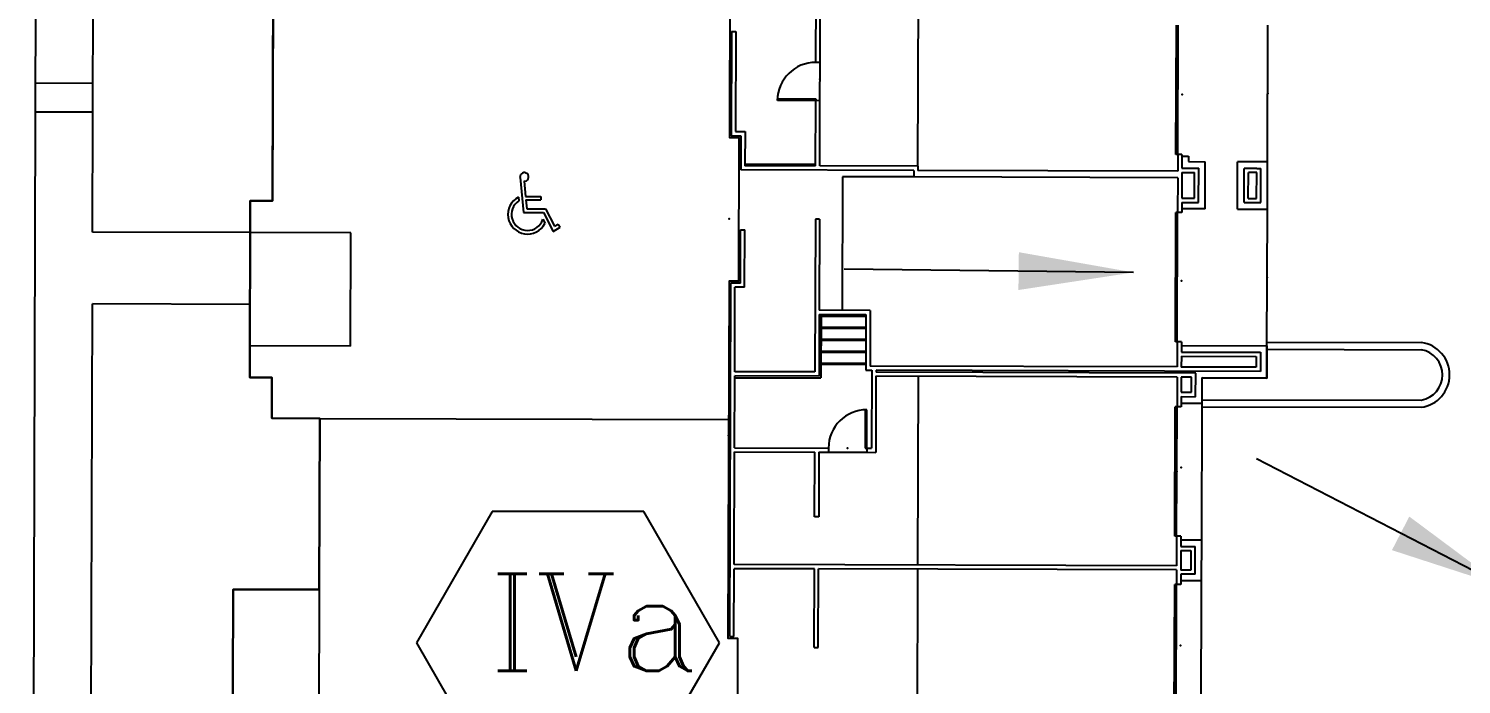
# Model space of a CAD drawing. Header units: feet. Extents: x 26064 to 27719, y 16802 to 28989.
# Drawn here: x 27001.3 to 27101, y 17458.4 to 17504 of the extents above; entities that cross this region are included whole.
import ezdxf
from ezdxf.enums import TextEntityAlignment as Align

# ---------------------------------------------------------------- set-up
doc = ezdxf.new("R2010")
doc.units = ezdxf.units.FT
doc.header["$LTSCALE"] = 50
doc.header["$MEASUREMENT"] = 0
doc.header["$PDSIZE"] = -0.5
for name, color, linetype in [('BUILDING-INTERIOR', 251, 'Continuous'), ('BUILDINGS', 5, 'Continuous'), ('CURB-B', 4, 'Continuous'), ('CURB-F', 32, 'Continuous'), ('FLUMES', 2, 'Continuous'), ('SD-STRUCTURE', 6, 'Continuous'), ('SIDEWALK', 9, 'Continuous')]:
    doc.layers.add(name, color=color, linetype=linetype)
doc.styles.add('DCADTXTSTYLE3', font='ROMANC')
doc.styles.add('ls80', font='simplex', dxfattribs={"oblique": 15, "height": 4})
doc.dimstyles.new('dim', dxfattribs={"dimtxt": 0.18, "dimasz": 0.16, "dimexe": 0.0625, "dimexo": 0.0625, "dimgap": 0.03, "dimtad": 3, "dimdec": 4, "dimzin": 0, "dimdsep": 46, "dimtxsty": 'ls80', "dimcen": 0.09, "dimclrd": 256, "dimclre": 256, "dimclrt": 256, "dimaunit": 1, "dimadec": 4, "dimazin": 0, "dimtfac": 1, "dimtdec": 4, "dimtofl": 0, "dimtmove": 2, "dimatfit": 3, "dimfxl": 0, "dimtolj": 1, "dimtzin": 0, "dimlwd": -1, "dimlwe": -1, "dimarcsym": 0})

# ---------------------------------------------------------------- blocks, each defined once
blk = doc.blocks.new('HCSYMBOL')
at = {"layer": 'BUILDING-INTERIOR', "ltscale": 3}
for p, q in [((-6.3, 30.9, -0.7), (-3.3, 1.7, -0.7)), ((-2.9, 27.7, -0.7), (-1.7, 15.1, -0.7)), ((-7.7, 14.5, -0.7), (-7.3, 11.3, -0.7)), ((-1.7, 15.1, -0.7), (11.2, 15.1, -0.7)), ((-1.4, 12.1, -0.7), (-0.6, 4.7, -0.7)), ((-1.4, 12.1, -0.7), (11.2, 12.1, -0.7)), ((11.2, 15.1, -0.7), (11.2, 12.1, -0.7)), ((-3.3, 1.7, -0.7), (13.3, 1.7, -0.7)), ((-0.6, 4.7, -0.7), (15.1, 4.7, -0.7)), ((13.3, 1.7, -0.7), (21.4, -14.2, -0.7)), ((15.1, 4.7, -0.7), (22.6, -9.9, -0.7)), ((12.8, -4, -0.7), (14.6, -7.6, -0.7)), ((21.4, -14.2, -0.7), (27.2, -10.6, -0.7)), ((22.6, -9.9, -0.7), (25.6, -8.1, -0.7)), ((25.6, -8.1, -0.7), (27.2, -10.6, -0.7))]:
    blk.add_line(p, q, dxfattribs=at)
for centre, radius, start, end in [((-2.7, 31.3, -0.7), 3.64, 264.2917, 185.7083), ((-2.7, 31.3, -0.7), 3.64, 264.2917, 185.7083), ((0, 0, -0.7), 16.4, 117.7581, 332.5132), ((0, 0, -0.7), 13.4, 123.044, 342.5456)]:
    blk.add_arc(centre, radius, start, end, dxfattribs=at)

msp = doc.modelspace()

# ---------------------------------------------------------------- linework, layer by layer
at = {"layer": 'BUILDING-INTERIOR', "color": 7, "ltscale": 12}
for p, q in [((27056.04075, 17501.62773), (27056.05619, 17506.91737)), ((27056.33232, 17501.62688), (27056.34775, 17506.91651)), ((27063.14199, 17494.40138), (27063.17846, 17506.89658)), ((27081.09599, 17495.22366), (27081.12225, 17504.2202)), ((27081.22094, 17495.2233), (27081.2472, 17504.21984)), ((27087.46707, 17494.70525), (27087.49478, 17504.2016)), ((27050.17423, 17503.76906), (27050.15308, 17496.52185)), ((27050.17423, 17503.76906), (27050.46578, 17503.7682)), ((27050.46578, 17503.7682), (27050.44548, 17496.81256)), ((27056.3323, 17501.62688), (27056.04075, 17501.62773)), ((27056.32454, 17498.96124), (27056.33232, 17501.62688)), ((27053.36733, 17498.96987), (27053.3677, 17499.09482)), ((27056.03297, 17498.96209), (27053.36733, 17498.96987)), ((27053.3677, 17499.09482), (27056.03334, 17499.08704)), ((27056.01973, 17494.42217), (27056.03298, 17498.96209)), ((27056.03334, 17499.08704), (27056.03297, 17498.96209)), ((27056.32453, 17498.96124), (27056.03297, 17498.96209)), ((27056.31129, 17494.42132), (27056.32454, 17498.96124)), ((27050.15308, 17496.52185), (27050.81949, 17496.51991)), ((27050.44548, 17496.81256), (27051.11189, 17496.81061)), ((27050.81949, 17496.51991), (27050.81256, 17494.14581)), ((27051.11189, 17496.81061), (27051.10496, 17494.43651)), ((27081.22094, 17495.2233), (27081.09599, 17495.22366)), ((27081.22094, 17495.2233), (27081.21754, 17494.05708)), ((27081.5125, 17495.22244), (27081.22094, 17495.2233)), ((27081.5125, 17495.22244), (27081.5097, 17494.26448)), ((27081.51213, 17495.09749), (27081.97029, 17495.09616)), ((27081.97029, 17495.09616), (27081.96919, 17494.7213)), ((27062.84958, 17494.11068), (27050.81256, 17494.14581)), ((27056.01973, 17494.42217), (27051.10496, 17494.43651)), ((27051.10532, 17494.56146), (27056.02009, 17494.54712)), ((27063.14199, 17494.40138), (27056.31129, 17494.42132)), ((27062.84958, 17494.11068), (27062.84825, 17493.65252)), ((27063.14199, 17494.40138), (27063.14114, 17494.10983)), ((27081.21754, 17494.05708), (27063.14114, 17494.10983)), ((27081.50885, 17493.97292), (27081.50362, 17492.1815)), ((27081.50885, 17493.97292), (27082.38351, 17493.97037)), ((27081.5097, 17494.26448), (27082.67591, 17494.26108)), ((27081.96919, 17494.7213), (27083.13541, 17494.7179)), ((27082.37828, 17492.17895), (27082.38351, 17493.97037)), ((27082.66898, 17491.88654), (27082.67591, 17494.26108)), ((27083.1258, 17491.42705), (27083.13541, 17494.7179)), ((27085.37493, 17491.42048), (27085.38453, 17494.71133)), ((27087.46707, 17494.70525), (27085.38453, 17494.71133)), ((27085.83442, 17491.8773), (27085.84135, 17494.25184)), ((27086.71602, 17494.24928), (27085.84135, 17494.25184)), ((27086.12683, 17492.16801), (27086.13206, 17493.95943)), ((27086.71517, 17493.95773), (27086.13206, 17493.95943)), ((27086.70994, 17492.16631), (27086.71517, 17493.95773)), ((27086.71602, 17494.24928), (27087.00757, 17494.24843)), ((27086.71602, 17494.24928), (27086.71602, 17494.24928)), ((27087.00064, 17491.8739), (27087.00757, 17494.24843)), ((27087.45746, 17491.41441), (27087.46707, 17494.70525)), ((27057.89183, 17493.66699), (27057.86473, 17484.37889)), ((27062.84825, 17493.65252), (27057.89183, 17493.66699)), ((27081.2162, 17493.59892), (27062.84825, 17493.65252)), ((27081.2162, 17493.59892), (27081.20915, 17491.18274)), ((27081.50277, 17491.88995), (27081.5007, 17491.18189)), ((27081.50277, 17491.88995), (27082.66898, 17491.88654)), ((27081.50362, 17492.1815), (27082.37828, 17492.17895)), ((27085.83442, 17491.8773), (27087.00064, 17491.8739)), ((27086.12683, 17492.16801), (27086.70994, 17492.16631)), ((27081.05794, 17482.18656), (27081.0842, 17491.1831)), ((27081.20915, 17491.18274), (27081.0842, 17491.1831)), ((27081.18289, 17482.18619), (27081.20915, 17491.18274)), ((27081.5007, 17491.18189), (27081.20915, 17491.18274)), ((27083.1258, 17491.42705), (27081.50143, 17491.43179)), ((27085.37493, 17491.42048), (27087.45746, 17491.41441)), ((27087.42975, 17481.91806), (27087.45746, 17491.41441)), ((27050.78957, 17486.27382), (27050.80039, 17489.98074)), ((27050.80039, 17489.98074), (27051.09195, 17489.97989)), ((27051.08028, 17485.98142), (27051.09195, 17489.97989)), ((27056.00891, 17490.71526), (27055.97791, 17480.09434)), ((27056.30046, 17490.71441), (27056.00891, 17490.71526)), ((27056.30046, 17490.71441), (27056.28199, 17484.38351)), ((27023.68497, 17489.76833), (27016.68766, 17489.78875)), ((27023.662, 17481.89636), (27023.68497, 17489.76833)), ((27050.05145, 17461.70189), (27050.12317, 17486.27577)), ((27050.78957, 17486.27382), (27050.12317, 17486.27577)), ((27050.39674, 17480.11063), (27050.41388, 17485.98336)), ((27051.08028, 17485.98142), (27050.41388, 17485.98336)), ((27056.28114, 17484.09195), (27056.26861, 17479.80194)), ((27056.28077, 17483.967), (27059.52952, 17483.95752)), ((27056.28114, 17484.09195), (27059.5299, 17484.08247)), ((27059.8223, 17484.37318), (27056.28199, 17484.38351)), ((27056.40609, 17484.09159), (27056.39321, 17479.67662)), ((27059.5299, 17484.08247), (27059.51859, 17480.20896)), ((27059.8223, 17484.37318), (27059.81099, 17480.49967)), ((27056.27834, 17483.13399), (27059.52709, 17483.12451)), ((27023.662, 17481.89636), (27016.66469, 17481.91678)), ((27056.27591, 17482.30098), (27059.52466, 17482.29149)), ((27081.18289, 17482.18619), (27081.05794, 17482.18656)), ((27081.18289, 17482.18619), (27081.17779, 17480.43731)), ((27081.47445, 17482.18534), (27081.18289, 17482.18619)), ((27081.47445, 17482.18534), (27081.47238, 17481.47728)), ((27081.47372, 17481.93544), (27087.42975, 17481.91806)), ((27087.42975, 17481.91806), (27087.42318, 17479.66937)), ((27056.27348, 17481.46796), (27059.52223, 17481.45848)), ((27081.47153, 17481.18573), (27081.46934, 17480.43646)), ((27081.47153, 17481.18573), (27086.67785, 17481.17053)), ((27081.47238, 17481.47728), (27086.97025, 17481.46124)), ((27086.67785, 17481.17053), (27086.67566, 17480.42127)), ((27086.97025, 17481.46124), (27086.96636, 17480.12886)), ((27055.97791, 17480.09434), (27050.39674, 17480.11063)), ((27056.27105, 17480.63495), (27059.5198, 17480.62547)), ((27059.51859, 17480.20896), (27059.9351, 17480.20775)), ((27081.17779, 17480.43731), (27059.81099, 17480.49967)), ((27059.9351, 17480.20775), (27059.9193, 17474.79316)), ((27060.22664, 17480.2069), (27060.22628, 17480.08194)), ((27082.46773, 17480.01704), (27060.22628, 17480.08194)), ((27086.96636, 17480.12886), (27060.22664, 17480.2069)), ((27086.67566, 17480.42127), (27081.46934, 17480.43646)), ((27082.46293, 17478.37184), (27082.46773, 17480.01704)), ((27050.3813, 17474.821), (27050.39588, 17479.81908)), ((27050.39552, 17479.69413), (27056.39321, 17479.67662)), ((27056.26861, 17479.80194), (27050.39588, 17479.81908)), ((27060.22543, 17479.79039), (27060.20999, 17474.50076)), ((27081.17572, 17479.72925), (27060.22543, 17479.79039)), ((27063.14437, 17466.66181), (27063.18265, 17479.78177)), ((27081.17572, 17479.72925), (27081.1697, 17477.66755)), ((27081.46727, 17479.7284), (27081.46423, 17478.68714)), ((27082.17532, 17479.72634), (27081.46728, 17479.7284)), ((27082.17228, 17478.68507), (27082.17532, 17479.72634)), ((27082.91974, 17477.91235), (27082.92491, 17479.6825)), ((27087.42318, 17479.66937), (27082.92491, 17479.6825)), ((27081.46332, 17478.37476), (27081.46125, 17477.6667)), ((27081.46198, 17477.9166), (27082.91974, 17477.91235)), ((27081.46332, 17478.37476), (27082.46293, 17478.37184)), ((27081.46423, 17478.68714), (27082.17228, 17478.68507)), ((27082.89203, 17468.416), (27082.91974, 17477.91235)), ((27059.46891, 17477.46014), (27059.46113, 17474.7945)), ((27059.59386, 17477.45978), (27059.46891, 17477.46014)), ((27059.58608, 17474.79413), (27059.59386, 17477.45978)), ((27081.01849, 17468.67137), (27081.04475, 17477.66792)), ((27081.1697, 17477.66755), (27081.04475, 17477.66792)), ((27081.14345, 17468.67101), (27081.1697, 17477.66755)), ((27081.46126, 17477.6667), (27081.1697, 17477.66755)), ((27021.52311, 17476.86283), (27049.97051, 17476.7798)), ((27050.35759, 17466.69912), (27050.38045, 17474.52944)), ((27050.38045, 17474.52944), (27055.96162, 17474.51315)), ((27050.3813, 17474.821), (27056.92044, 17474.80191)), ((27055.94849, 17470.01488), (27055.96162, 17474.51315)), ((27056.25318, 17474.5123), (27056.24005, 17470.01404)), ((27056.25318, 17474.5123), (27056.91959, 17474.51036)), ((27056.92044, 17474.80191), (27056.91959, 17474.51036)), ((27056.91959, 17474.51036), (27059.58523, 17474.50258)), ((27059.46113, 17474.7945), (27059.58608, 17474.79413)), ((27059.58608, 17474.79413), (27059.58523, 17474.50258)), ((27059.58523, 17474.50258), (27060.20999, 17474.50076)), ((27059.58608, 17474.79413), (27059.9193, 17474.79316)), ((27056.24005, 17470.01403), (27055.94849, 17470.01488)), ((27081.14345, 17468.67101), (27081.01849, 17468.67137)), ((27081.14345, 17468.67101), (27081.13743, 17466.60931)), ((27081.435, 17468.67016), (27081.14345, 17468.67101)), ((27081.43499, 17468.67016), (27081.43293, 17467.9621)), ((27081.43293, 17467.9621), (27082.43254, 17467.95918)), ((27081.43426, 17468.42025), (27082.89203, 17468.416)), ((27082.42688, 17466.02242), (27082.43254, 17467.95918)), ((27082.8837, 17465.56292), (27082.89203, 17468.416)), ((27081.43208, 17467.67055), (27081.42813, 17466.3169)), ((27081.43208, 17467.67055), (27082.14013, 17467.66849)), ((27082.14013, 17467.66849), (27082.13618, 17466.31483)), ((27050.34301, 17461.70104), (27050.35674, 17466.40757)), ((27055.93792, 17466.39128), (27050.35674, 17466.40757)), ((27081.13743, 17466.60931), (27050.35759, 17466.69912)), ((27055.922, 17460.93504), (27055.93791, 17466.39129)), ((27056.21355, 17460.93419), (27056.22947, 17466.39044)), ((27081.13658, 17466.31774), (27056.22947, 17466.39043)), ((27063.11142, 17455.37447), (27063.14352, 17466.37026)), ((27081.42728, 17466.02534), (27081.42521, 17465.31727)), ((27082.42688, 17466.02242), (27081.42728, 17466.02534)), ((27082.13618, 17466.31483), (27081.42813, 17466.3169)), ((27021.48834, 17464.95075), (27021.45327, 17452.93453)), ((27080.98245, 17456.32195), (27081.00871, 17465.31849)), ((27081.13366, 17465.31812), (27081.00871, 17465.31849)), ((27081.1074, 17456.32159), (27081.13366, 17465.31812)), ((27081.42521, 17465.31727), (27081.13366, 17465.31812)), ((27082.8837, 17465.56292), (27081.42594, 17465.56718)), ((27082.85598, 17456.06657), (27082.8837, 17465.56292)), ((27050.05145, 17461.70189), (27050.34301, 17461.70104)), ((27055.92199, 17460.93504), (27056.21354, 17460.93419))]:
    msp.add_line(p, q, dxfattribs=at)
at = {"layer": 'BUILDING-INTERIOR', "color": 7, "ltscale": 6}
for p, q in [((27081.09599, 17495.22366), (27081.09599, 17495.22366)), ((27081.05794, 17482.18656), (27081.0842, 17491.1831)), ((27081.0842, 17491.1831), (27081.0842, 17491.1831)), ((27081.05794, 17482.18656), (27081.05794, 17482.18656)), ((27081.01849, 17468.67137), (27081.04475, 17477.66792)), ((27081.04475, 17477.66792), (27081.04475, 17477.66792)), ((27081.01849, 17468.67137), (27081.01849, 17468.67137)), ((27081.13658, 17466.31775), (27081.13366, 17465.31812)), ((27080.98245, 17456.32195), (27081.00871, 17465.31849)), ((27081.00871, 17465.31849), (27081.00871, 17465.31849))]:
    msp.add_line(p, q, dxfattribs=at)
at = {"layer": 'BUILDING-INTERIOR', "color": 7, "ltscale": 4}
for p, q in [((27056.28102, 17484.0503), (27059.52977, 17484.04082)), ((27056.27859, 17483.21729), (27059.52734, 17483.20781)), ((27056.27615, 17482.38428), (27059.52491, 17482.3748)), ((27056.27372, 17481.55126), (27059.52247, 17481.54178)), ((27056.27129, 17480.71825), (27059.52004, 17480.70877))]:
    msp.add_line(p, q, dxfattribs=at)
at = {"layer": 'BUILDING-INTERIOR', "color": 7, "ltscale": 15}
for p, q in [((27033.51881, 17470.3847), (27028.24738, 17461.25421)), ((27044.06168, 17470.3847), (27033.51881, 17470.3847)), ((27049.33311, 17461.25421), (27044.06168, 17470.3847)), ((27028.24738, 17461.25421), (27033.51881, 17452.1239)), ((27044.06168, 17452.1239), (27049.33311, 17461.25421))]:
    msp.add_line(p, q, dxfattribs=at)
at = {"layer": 'BUILDING-INTERIOR', "color": 7, "ltscale": 12}
msp.add_lwpolyline([(27015.45102, 17451.39014), (27015.49065, 17464.96825), (27021.48834, 17464.95075), (27021.52311, 17476.86283), (27018.19105, 17476.87256), (27018.19932, 17479.7048), (27016.65824, 17479.7093), (27016.69411, 17491.99623), (27018.23518, 17491.99174), (27018.28002, 17507.36083), (27050.05936, 17507.22644), (27050.02776, 17496.39726), (27050.69417, 17496.39532), (27050.66499, 17486.39916), (27049.99858, 17486.40111), (27049.92614, 17461.57731), (27050.59255, 17461.57537), (27050.58015, 17457.327)], dxfattribs=at)
for centre in [(27056.03297, 17498.96209), (27059.58608, 17474.79413)]:
    msp.add_arc(centre, 2.66565, 89.8327778, 179.8327778, dxfattribs=at)
for p in [(27056.32891, 17500.46067, 1), (27081.52466, 17499.38751, 1), (27087.48093, 17499.45343, 1), (27050.01123, 17490.73277, 1), (27081.48685, 17486.43416, 1), (27087.4436, 17486.66623, 1), (27049.96729, 17475.67606, 1), (27058.25326, 17474.79802, 1), (27081.15657, 17473.16928, 1), (27081.44892, 17473.43915, 1), (27081.41282, 17461.06891, 1), (27081.12053, 17460.81986, 1)]:
    msp.add_point(p, dxfattribs=at)
at = {"layer": 'BUILDING-INTERIOR', "color": 7, "ltscale": 15}
msp.add_point((27038.79025, 17461.25421, 1), dxfattribs=at)
at = {"layer": 'BUILDINGS', "color": 7, "flags": 128}
for points in [[(27018.27644, 17506.13212), (27018.23518, 17491.99174), (27016.69411, 17491.99623), (27016.65824, 17479.7093), (27018.19932, 17479.7048), (27018.19105, 17476.87256), (27021.52311, 17476.86283), (27021.48834, 17464.95075), (27015.49065, 17464.96825), (27015.45102, 17451.39014)], [(27082.85598, 17456.06657), (27082.8837, 17465.56292), (27082.8837, 17465.56292), (27082.89203, 17468.416), (27082.89203, 17468.416), (27082.91974, 17477.91235), (27082.91974, 17477.91235), (27082.92491, 17479.6825), (27087.42318, 17479.66937), (27087.42975, 17481.91806), (27087.42975, 17481.91806), (27087.45746, 17491.41441), (27087.45746, 17491.41441), (27087.45746, 17491.41441), (27087.45746, 17491.41441), (27087.45746, 17491.41441), (27087.45746, 17491.41441), (27087.45746, 17491.41441), (27087.45746, 17491.41441), (27087.45746, 17491.41441), (27087.45746, 17491.41441), (27087.46707, 17494.70525), (27087.49479, 17504.2016)]]:
    msp.add_lwpolyline(points, dxfattribs=at)
at = {"layer": 'CURB-B', "color": 7, "flags": 128}
for points in [[(27087.42902, 17481.66822), (27098.17494, 17481.63733)], [(27082.92048, 17478.16444), (27098.16438, 17478.14079)]]:
    msp.add_lwpolyline(points, dxfattribs=at)
msp.add_lwpolyline([(27098.16438, 17478.14079, 0.84119399), (27098.17494, 17481.63733)], format="xyb", dxfattribs=at)
at = {"layer": 'CURB-F', "color": 7}
for p, q in [((27087.43048, 17482.16822), (27098.17638, 17482.13733)), ((27082.91902, 17477.66444), (27098.16361, 17477.64079))]:
    msp.add_line(p, q, dxfattribs=at)
msp.add_arc((27097.87003, 17479.88991), 2.2682, 277.4366393, 82.2378335, dxfattribs=at)
at = {"layer": 'FLUMES', "color": 7}
for p, q in [((27005.75288, 17500.1609), (27001.75289, 17500.17258)), ((27005.74704, 17498.16091), (27001.74706, 17498.17259))]:
    msp.add_line(p, q, dxfattribs=at)
at = {"layer": 'SIDEWALK', "color": 7}
for p, q in [((27001.27163, 17335.27638), (27001.81112, 17520.12245)), ((27005.7227, 17489.82076), (27005.77722, 17508.50106)), ((27016.68766, 17489.78875), (27005.7227, 17489.82076)), ((27005.60643, 17449.98286), (27005.70811, 17484.82078)), ((27016.67307, 17484.78878), (27005.70811, 17484.82078))]:
    msp.add_line(p, q, dxfattribs=at)

# ---------------------------------------------------------------- block references
at = {"layer": 'BUILDING-INTERIOR', "color": 7, "ltscale": 0.03125, "xscale": 0.08330166900123004, "yscale": 0.08330166899759206}
msp.add_blockref('HCSYMBOL', (27035.98354, 17491.04804, -0.76764), dxfattribs=at)

# ---------------------------------------------------------------- texts
at = {"layer": 'BUILDING-INTERIOR', "color": 7, "ltscale": 288, "style": 'DCADTXTSTYLE3', "width": 0.993}
msp.add_text('IVa', height=6.747435, dxfattribs=at).set_placement((27033.34269, 17457.27884, 1), align=Align.BOTTOM_LEFT)

# ---------------------------------------------------------------- leaders
at = {"layer": 'SD-STRUCTURE', "color": 7}
for points in [[(27078.14998, 17487.01543), (27058.0056, 17487.2442)], [(27103.83431, 17465.19245), (27086.70023, 17474.04933)]]:
    msp.add_leader(points, dimstyle='dim', override={"dimscale": 50, "dimgap": 0.03, "dimtad": 0, "dimpost": "'"}, dxfattribs=at)

doc.saveas('drawing.dxf')
